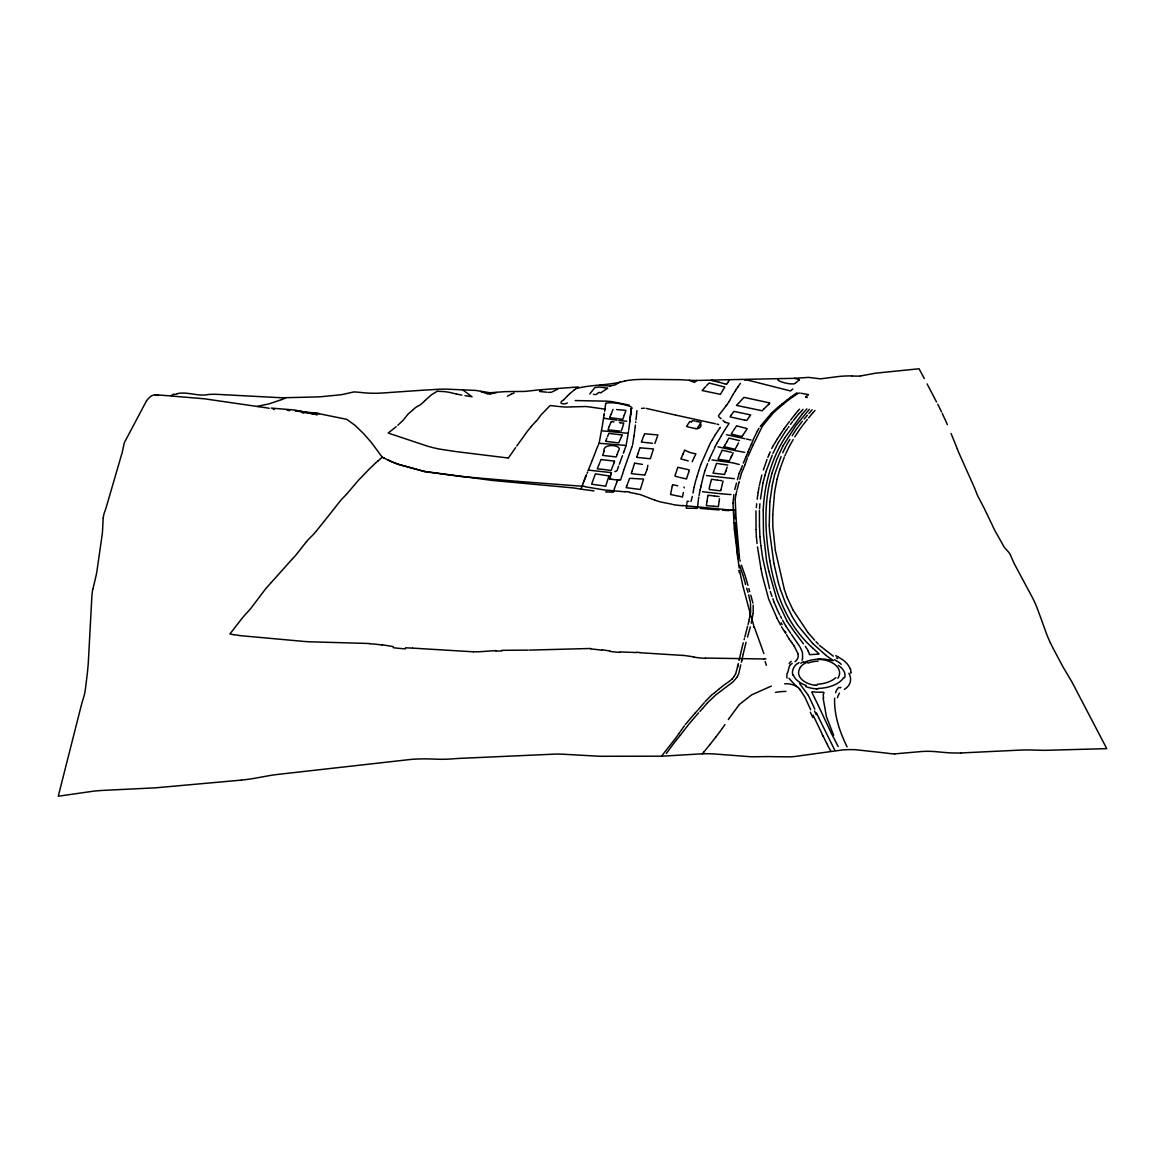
<?xml version="1.0" encoding="UTF-8"?>
<svg xmlns="http://www.w3.org/2000/svg" width="1165" height="1165" viewBox="0 0 1165 1165"><rect width="100%" height="100%" fill="white"/><g stroke="black" fill="none" stroke-linecap="round" stroke-linejoin="round"><path stroke-width="1.5" d="M753.173 605.203L753.173 613.271M735.13 518.716L735.304 509.891L731.139 509.921M735.188 499.581L736.062 518.309M755.969 510.882L756.041 529.347M772.759 514.712L772.817 526.478L775.337 550.448M772.759 514.522L774.623 491.863M759.536 508.77L759.9 503.819M763.235 509.95C764.4 484.582 771.274 459.214 784.948 437.676M759.434 510.532L759.478 525.837M769.847 502.057L769.235 525.299M733.018 503.032L733.863 494.586M763.206 510.299L763.483 533.788L766.599 561.064M733.003 503.12L733.979 522.808M103.234 518.192L103.088 519.896A48.144 12.8 84.5 0 0 102.957 522.561L102.52 531.109A58.148 16.354 84.1 0 1 102.316 533.599L96.928 571.17A113.471 33.173 83.9 0 1 96.083 575.641L92.923 589.024M756.697 503.775L756.318 507.591M636.338 416.517L636.935 410.706M630.396 416.342L630.673 413.779M636.265 417.216L635.988 419.851M769.876 501.707L772.249 485.383M630.367 416.706L630.207 418.148M630.716 414.318L630.949 412.206A48.959 3.786 88.3 0 1 631.081 411.26M635.77 421.745L635.668 422.589M630.746 413.065L630.032 419.706M834.621 698.155C833.994 715.135 839.688 731.809 847.086 746.881M757.221 499.232L757.6 495.882M630.352 417.609L629.901 420.74L630.149 419.356M635.391 425.109L635.173 426.929M707.708 496.567L707.869 495.198L714.32 496.013M718.441 506.309L719.038 502.057M635.085 427.642L634.459 432.739M707.679 496.771L707.097 500.877M719.489 498.722L719.14 501.314M686.243 508.188L686.724 504.576M604.868 409.774L605.421 405.435A35.795 3.262 88.2 0 1 605.8 403.192C612.513 401.692 623.916 404.124 630.92 406.745M630.032 420.23L629.799 421.963M686.884 503.397L687.204 501.227M629.857 421.584L629.959 420.813M802.598 658.269L802.452 652.24L800.006 646.881M631.678 407.473L631.139 410.109M634.343 433.569L634.022 435.856M735.246 499.144L735.872 494.746M628.678 430.205L629.712 422.589M631.634 407.721L631.503 408.653M628.488 431.516L627.542 437.21M602.436 425.123L603.557 417.856M760.468 499.013L762.988 482.922M602.334 425.822L601.125 432.521A94.802 9.597 88.7 0 0 600.878 433.744L599.116 443.253L624.775 445.336M631.43 408.318L631.328 408.988M604.751 410.648L604.65 411.303M631.037 410.808L631.488 408.755M698.796 497.237L698.505 499.086M757.629 495.707L758.124 492.475M633.978 436.132L632.668 444.506M631.168 410.677L630.964 411.26A48.508 3.67 88.2 0 0 630.862 412.046M698.388 499.8L697.369 508.319L686.986 508.188M626.042 445.7L627.454 437.691M758.167 492.256L759.07 486.897M774.638 491.761L777.099 479.15M603.921 415.701L604.082 414.74M706.995 501.431L706.354 505.668L713.417 506.207M604.053 414.9L604.315 413.313M603.587 417.74L603.761 416.648M670.559 494.499L672.132 486.722M699.058 495.591L700.15 489.882M692.33 496.392L690.991 501.503M684.277 487.844L683.986 486.999M694.151 486.985L695.665 480.897M694.034 487.523L692.971 493.043M751.221 623.26L753.085 613.722M748.833 621.353L749.226 619.387M749.415 618.397L749.255 619.27M682.486 496.873L683.374 492.46M723.014 481.13L722.431 483.65M743.154 654.235L746.066 642.294M701.126 485.514L703.412 475.946M743.022 654.861L742.586 656.856A90.375 12.247 -87.2 0 1 742.076 659.07L741.785 660.453M700.18 489.722L700.762 487.218M701.082 485.732L700.762 487.203M759.362 485.514L761.837 475.058M672.584 484.742L677.71 485.776M739.061 660.424L740.561 653.987M672.496 485.15L672.22 486.329M721.033 489.62L722.285 484.276M769.672 482.368C764.109 507.357 765.245 534.677 769.817 560.7M720.975 489.839L720.8 490.654M769.73 482.121L771.973 473.252M772.293 485.121L774.652 474.519L781.06 456.549M741.756 660.599L741.362 662.273M738.392 663.482L738.217 664.268M740.707 653.317L742.221 646.866A98.413 13.121 -86.4 0 1 742.571 645.497L743.27 642.847M738.1 664.793L735.654 673.778M737.591 667.035L737.809 666.074M709.645 486.446L710.723 482.135M709.558 486.868L709.165 488.514M749.852 616.431L750.362 614.217L753.609 624.95M749.75 616.882L749.576 617.654M740.751 664.909L739.746 669.191A57.915 7.281 -86.8 0 0 739.047 672.336L738.566 674.011M737.154 489.62L738.843 483.009M750.362 626.93L747.537 637.007M736.833 490.887L735.916 494.353M787.482 673.181L789.681 665.346M802.496 658.647L802.03 660.278M744.799 637.08L747.595 626.246M739.848 479.179L741.406 473.281M748.046 624.513L748.789 621.6M734.78 489.489L736.513 483.038M777.142 478.961L779.735 469.612M765.813 472.32L765.434 473.762M765.944 471.796L772.22 455.166M744.391 638.624L744.115 639.687M739.222 481.582L739.018 482.339M765.318 474.155L765.114 474.941M765.07 475.145L763.017 482.805M737.401 479.776L739.149 473.412M823.48 694.151L824.005 692.593M703.5 475.669L704.84 470.937M710.868 481.611L711.466 479.266L713.562 479.587M772.06 472.932L776.764 459.316L783.069 445.714M697.165 475.975L698.592 471.257M697.005 476.543L695.942 480.009M610.766 475.378L611.479 472.961M641.944 484.334L643.561 479.063L631.386 478.407M647.07 469.612L644.74 475M647.172 469.291L647.856 465.301M610.504 476.252L610.009 479.077M641.653 485.324L640.269 489.489L626.144 487.654L626.828 485.878M633.294 467.325L634.517 463.364M704.942 470.631L707.606 463.539M763.352 470.005L767.021 459.491M622.591 473.907L620.523 480.038L619.401 480.024M622.649 473.689L623.683 470.31M633.076 468.082L632.246 470.675M677.768 467.281L689.097 469.859M698.665 471.024L700.66 464.908M677.579 467.922L676.632 470.849M687.437 476.077L688.617 472.393M689.199 470.573L688.704 472.116M687.35 476.383L686.505 478.961L679.705 477.417M614.319 488.965L613.387 492.213L607.111 491.921M610.489 475.364L611.246 472.961M623.828 469.888L629.304 454.496M610.285 476.034L609.543 479.004M614.45 488.543L616.809 482.164M637.867 453.869L639.687 448.438M675.438 474.432L676.501 471.243M637.794 454.059L636.774 457.161M675.263 474.956L675.045 475.64M727.848 465.053L718.878 463.772M618.309 451.073C624.018 444.608 601.912 442.86 604.154 451.132M624.178 415.366L625.969 410.386L616.518 409.556M618.105 451.685L617.217 454.292M632.158 470.98L631.299 473.587L636.177 474.199M624.061 415.745L622.751 419.4L609.688 417.58M779.749 469.568L784.336 457.102M604.082 451.336L602.625 455.384L616.241 456.957L617.159 454.466M727.164 467.107L724.586 474.461L713.053 473.136L714.218 469.874M632.333 445.714L631.925 446.923M629.406 454.204L631.765 447.404M623.901 451.671L623.362 453.2M623.959 451.496L626.027 445.729M613.023 409.366L611.203 414.085M605.698 486.096L609.018 475.932M654.89 443.486L657.206 436.948M582.485 485.091L581.102 489.213L591.398 490.538M581.495 487.844L581.015 489.198A102.826 82.322 29.1 0 0 573.049 487.887L492.882 480.49M657.468 436.22L657.919 434.967L644.595 433.744M627.964 482.776L629.479 478.757M582.413 485.295L583.33 482.761M619.751 463.102L621.498 458.326M744.755 465.257L742.95 469.757M744.828 465.039L747.42 457.976M583.257 482.965L586.097 475.611M619.605 463.481L619.329 464.267M622.489 455.661L621.659 457.903M627.615 483.752L626.887 485.718M614.042 462.782L614.639 461.136M613.926 463.102L612.542 466.699M583.942 481.087L585.864 476.165M595.14 474.534L591.631 484.203L605.451 486.14M743.357 463.088L745.76 457.321M725.475 471.883L725.78 471.068M595.606 451.656L596.611 448.976A101.18 19.208 -88.2 0 1 597.339 447.2L598.228 445.219M618.63 466.146L616.94 470.835L614.814 471.65M595.461 452.035L594.296 455.093M617.683 479.907L616.94 481.815M714.553 468.971L716.533 463.422L717.713 463.597M742.44 465.563L740.882 469.393M700.777 464.587L708.626 446.821M600.237 461.413L600.951 459.549L614.173 461.078M682.894 454.321L684.671 450.098M753.304 439.54L751.6 443.661M592.228 460.379L593.946 455.966M629.595 478.466L630.513 478.364M592.082 460.757L588.165 470.543M599.8 462.549L598.737 465.214M709.674 458.5L708.568 461.253M709.762 458.267L712.223 453.069M609.237 426.375L611.246 421.555M622.489 427.701L623.756 423.157M644.347 434.385L643.925 435.39M587.611 471.956L587.102 473.208M609.091 426.725L608.072 429.87L619.401 431.05M607.46 436.759L608.858 433.38L622.095 434.967M622.328 428.123L621.032 431.166M612.441 466.976L611.086 470.5L603.907 469.48M749.328 448.831L750.784 445.438M739.207 473.238L740.765 469.626M749.255 448.991L746.867 454.7M621.367 436.904L622.037 435.259M621.222 437.297L618.702 442.918L605.567 441.302M772.963 453.345L778.162 442.846M606.863 438.229L605.946 440.428M741.45 473.121L742.629 470.442M598.592 465.578L597.252 468.854L603.616 469.451M768.813 455.064L767.851 457.364M770.152 451.816L768.9 454.86M586.024 475.786L586.49 474.679M746.634 455.267L745.92 456.957M643.764 435.768L641.391 442.074L652.415 443.268M611.13 414.245L610.489 415.745M747.901 452.238L748.221 451.496M610.344 416.08L609.805 417.332M692.199 461.719L694.224 457.306M714.422 448.307L715.295 446.312M786.098 453.141L788.982 447.185M682.472 455.326L680.841 458.879L688.238 460.918M748.644 455.005L752.197 447.054M785.589 454.292L784.948 455.733M748.469 455.399L748.003 456.476M708.771 446.486L710.257 443.312A60.449 14.14 -84.8 0 1 710.912 442.103L711.975 440.37M599.101 443.297L598.664 444.258M753.449 439.147L757.308 431.196M721.805 451.015L722.184 450.185L731.474 452.326M752.517 446.355L753.071 445.117M721.586 451.51L718.019 459.272L729.319 460.903L731.518 456.301M751.527 443.821L751.032 444.913M713.927 449.457L712.601 452.282M753.158 444.943L762.128 426.638M733.178 452.719L732.101 455.209M695.316 455.064L695.898 453.855L691.966 453.039A28.047 24.392 22.4 0 1 685.224 450.389L685.107 450.331M782.691 452.792L784.642 448.729M694.864 455.996L694.471 456.826M142.567 408.231L146.441 401.066M721.353 435.783L718.572 440.545M739.586 440.661L728.926 438.098L726.975 441.608M142.276 408.813L124.451 442.482A30.814 7.776 83.9 0 0 124.058 443.836L122.471 451.263A80.458 21.13 83 0 1 121.175 455.966L105.884 508.45A127.436 35.576 83 0 1 105.403 509.804L104.442 512.527A24.072 6.48 84.4 0 0 103.19 518.076M737.241 445.307L738.494 442.831M736.921 445.933L735.1 449.282L724.018 446.69M715.325 446.239L716.868 443.297M786.55 445.015L789.87 439.496M784.788 448.438L786.04 446.02M790.059 445.132L789.375 446.443M731.94 455.5L731.256 456.782M737.227 676.719L737.037 677.069M737.605 675.991L738.464 674.389M735.566 673.952L734.241 676.181M721.47 435.564L724.98 429.623M783.128 445.598L796.103 425.298L809.369 409.323M777.739 378.814C776.036 381.625 792.185 385.164 794.909 383.533M720.64 393.959L724.805 387.013L709.063 383.052L706.66 385.542M773.298 445.656L777.142 439.161M720.421 394.353L702.116 390.537L705.786 386.474M718.426 415.759L719.97 413.779M790.394 444.506L793.176 439.584M715.325 434.734L712.165 440.079M758.968 428.239L757.367 431.094M771.725 448.467L773.24 445.758M720.334 427.366L719.781 428.108M729.698 400.41L732.916 394.731M725.314 444.477L726.873 441.797M725.169 444.753L724.164 446.443M715.427 434.574L719.606 428.341M697.908 427.409L697.238 428.545M698.024 427.206L701.17 422.385L696.233 421.351M729.538 400.687L728.824 401.881M716.999 443.064L718.208 441.113M697.456 428.167C698.956 429.856 703.354 423.987 699.714 424.439M783.812 433.919L785.37 431.516M783.39 434.618L780.754 438.826M733.965 676.632L732.188 678.962M728.664 402.158L726.916 404.706M735.231 391.032L732.989 394.6M735.377 390.799L735.931 389.882M792.215 435.739L796.074 429.637M727.95 382.309L726.727 384.232M728.067 382.135L729.625 379.688L794.181 378.334A57.434 51.231 -24.5 0 0 796.845 378.144L808.379 377.402A25.426 22.237 -21.4 0 1 810.549 377.635L820.51 378.843L834.81 376.994A94.234 80.603 -20.6 0 1 851.673 375.931M794.792 436.875L799.714 429.434M785.283 437.152L802.277 413.968M781.249 432.958L784.54 428.167L784.103 428.749M780.929 433.467L779.895 435.069M777.419 438.739L779.72 435.346M778.366 442.452L780.069 439.846M728.576 424.22L729.144 423.346L725.154 422.327M725.446 428.924L728.241 424.73M736.076 389.649L737.838 387.042M736.906 677.316L733.105 681.831L716.533 694.34M686.52 426.448L689.767 421.526L691.224 421.861M508.362 458.034L515.6 447.637M728.329 719.591L729.261 718.222M729.465 717.931L739.251 704.607M740.401 383.372L737.896 386.955M748.527 417.973L750.668 414.944L733.965 411.376M748.265 418.337L746.75 420.449L745.061 420.216M722.242 728.445L724.936 724.557M721.834 729.042L715.98 736.877M678.685 733.863L675.351 738.566A74.444 27.596 -77.3 0 1 673.88 740.459L663.904 753.114M678.729 733.79L682.341 728.722M790.496 424.38L792.477 421.774M733.63 430.264L736.615 425.808L738.537 426.361M742.061 436.293L742.76 435.317M684.35 725.926L682.734 728.169M516.779 445.991L522.765 437.691M788.923 426.594L788.224 427.584M732.945 431.239L731.212 434.079L741.857 436.598M666.351 753.449L673.938 743.154M730.819 415.585L730.12 416.91L744.799 420.157M730.921 415.424L733.688 411.726M785.618 431.166L787.438 428.647M801.491 427.002L800.282 428.662M743.139 434.807L747.202 428.618L738.887 426.463M784.788 427.817L786.797 425.05M798.797 425.968L802.248 421.249M663.424 753.784L661.909 755.823M523.376 436.86L527.279 431.429A83.778 27.538 -84.8 0 1 528.007 430.468L530.643 427.307M798.171 426.841L796.554 428.997M691.442 421.905L692.258 420.813M795.258 414.128L797.617 411.245M802.161 426.099L805.379 421.89M680.287 735.246L685.195 728.882M679.981 735.639L674.331 742.658M787.38 424.278L789.52 421.453M720.392 413.284L726.581 405.158M726.101 405.784L726.683 405.012M688.763 724.31L698.592 712.849M688.34 724.878L687.772 725.62M710.33 744.042L715.761 737.139M792.462 417.653L794.909 414.609M794.69 418.963L795.957 417.332M687.408 726.086L685.588 728.402M710.155 744.26L705.975 749.459M791.865 418.424L790.598 420.055M794.428 419.284L793.35 420.667M767.415 419.968L762.289 426.375M796.234 416.968L798.36 414.332M771.463 413.094L777.477 407.677M800.544 667.297L800.268 667.662A20.504 12.626 1.4 0 0 815.18 685.297M771.157 413.473L767.75 417.58M807.33 419.458L805.729 421.439M801.651 410.954L803.005 409.396M760.308 426.419L761.255 425.269M685.326 724.557L695.112 713.082M761.531 424.919L767.648 417.682M704.228 702.728L698.039 709.893M702.335 753.842L703.82 752.051M767.531 419.808L769.468 417.507M808.597 417.915L812.413 413.342M316.531 530.803L331.122 512.6A89.006 38.605 -82.9 0 1 332.622 510.634L340.034 501.241A60.041 26.111 -83.4 0 1 341.898 499.042L346.296 494.543M316.283 531.094L313.822 533.978A68.662 31.965 -84.7 0 1 312.817 535.07L309.948 537.895A92.865 41.299 -82.2 0 0 307.007 541.07L306.613 541.521M772.759 413.648L769.614 417.347M706.995 703.354L702.713 708.364M703.893 751.964L705.247 750.333M532.39 425.225L535.711 421.57M531.983 425.72L530.905 426.987M306.497 541.652L296.128 554.773A78.754 37.528 -84.4 0 1 294.25 556.914L292.764 558.486M808.874 413.546L812.107 409.789M804.156 419.021L806.413 416.415M806.675 416.094L807.374 415.293M739.426 704.403L751.789 694.791L771.332 686.068M802.336 413.895L806.923 408.9M812.515 413.226L814.99 410.459M702.539 708.568L699.903 711.436M799.554 409.177L797.879 410.968M271.183 582.602L292.342 558.938M346.442 494.382L357.174 481.786A72.623 30.887 -83.6 0 1 361.179 477.49L368.548 469.815A117.592 48.799 -83.2 0 1 369.625 468.65L375.567 463.073M270.746 583.082L267.003 587.233A101.472 46.644 -81 0 0 264.688 590.043L251.829 607.082A101.544 51.056 -83.5 0 1 248.494 611.086L245.029 614.858A111.374 51.93 -80.2 0 0 241.373 619.212L229.898 633.964L233.728 634.721M695.316 712.864L697.223 710.781M563.685 399.813L567.471 395.882M773.414 412.861L778.628 408.114M707.388 702.903L716.198 694.573M563.554 399.959C557.016 403.25 564.37 405.202 567.311 402.901M712.339 379.761L711.567 380.547L718.849 382.164M763.789 409.075L762.201 410.779L736.382 405.376L738.319 403.483M705.116 701.65L711.32 695.374M535.944 421.322L536.963 420.245A65.721 21.989 -86.5 0 0 538.783 417.987L540.327 415.832A57.478 18.655 -85.2 0 1 541.113 414.813L550.157 405.522L558.253 406.439M763.92 408.944L767.517 405.449M798.52 414.172L801.302 411.318M696.655 380.474L694.457 382.397L689.199 380.3M424.905 400.644L421.57 403.891A43.964 17.504 -86.8 0 1 419.837 405.129A51.245 20.417 -86.9 0 1 419.517 405.303L417.39 406.41M424.963 400.585L431.268 394.935A62.604 24.188 -85.4 0 1 432.186 394.28L437.137 391.324M567.632 395.736L569.437 394.003M738.581 403.236L743.94 397.382L763.716 401.605M783.331 404.182L778.773 408.012M783.419 404.109L788.224 400.163M769.177 403.891L769.817 402.974M805.568 397.032L808.408 394.615M769.031 404.037L767.837 405.158M792.783 388.921L790.584 390.959L746.663 379.834M569.831 393.61L573.937 390.173M399.755 423.463L402.333 421.016A71.123 29.256 -87 0 0 404.983 418.031L406.789 415.657A45.566 18.159 -85.4 0 1 407.095 415.279A40.061 15.99 -85.5 0 1 408.769 413.459L413.255 409.599M413.4 409.454L414.667 408.318A55.396 21.887 -85.3 0 1 417.216 406.498M399.114 424.06L397.804 425.24M799.438 379.761L798.87 379.426M799.336 379.848L795.171 383.329M719.46 688.661L723.217 685.675M424.249 471.563L399.1 464.544A81.288 66.143 40 0 1 390.377 461.092L382.251 457.233L378.072 460.874M782.035 403.978L787.147 399.93M396.173 426.71L388.178 433.045L426.885 445.977A131.004 108.462 43 0 0 429.419 446.705M781.933 404.066L779.88 405.828M719.271 688.821L714.786 692.563M377.897 461.034L375.916 462.767M792.215 663.366L790.001 665.113M731.926 679.195L730.484 680.418M730.193 680.666L723.538 685.457M171.43 395.59L172.143 395.022A58.818 13.106 83.9 0 1 173.745 394.367M711.597 695.112L714.451 692.84M779.822 405.871L777.652 407.546M598.81 392.459L596.16 394.454M797.705 663.584L799.015 662.623M601.053 392.62L607.635 388.294M790.671 397.309L789.739 398.022M790.773 397.236L792.972 395.576M789.288 398.357L787.322 399.799M574.054 390.086L575.277 389.183M575.961 388.673C591.296 384.334 609.149 385.717 625.008 380.926M792.069 397.425L788.443 400.017M792.185 397.338L795.04 395.357M793.205 395.401L797.093 392.765M507.387 396.246L511.493 394.018M840.082 687.874L840.926 687.35M795.375 395.139L797.836 393.639M619.998 382.135L614.989 384.945L610.212 385.921M552.443 391.775L557.787 389.023M551.54 392.256L548.365 392.357M818.777 654.104L809.69 654.657M177.153 393.712L176.41 394.047A89.108 19.616 82.7 0 1 174.837 394.367L173.745 394.382M177.313 393.624C187.347 391.338 198.356 396.828 208.724 394.454A67.25 57.828 15 0 1 217.782 394.382L282.017 397.789L317.098 396.93A108.418 98.53 17.8 0 0 326.069 396.202L338.636 394.993A50.911 45.901 13.5 0 0 346.704 393.552L353.432 392.022A14.286 12.728 9.7 0 1 354.786 391.935L360.626 392.43A110.311 101.603 13.6 0 0 382.615 392.998L424.774 390.071A104.282 96.695 8.9 0 0 427.468 389.984L439.118 389.241A93.899 82.613 2.4 0 1 448.074 389.226L475.742 390.421A45.42 40.557 1.3 0 1 478.422 390.887L489.941 392.751L503.353 391.775A60.114 53.474 -1.6 0 1 506.032 391.615L524.745 391.425L538.172 389.984A91.846 80.997 -4.3 0 1 540.851 389.736L574.796 387.217A105.753 92.865 -6.4 0 1 578.364 386.984M600.033 385.251L604.606 385.673M496.785 392.532L490.29 393.93M285.498 398.095L281.435 399.668M511.741 393.916L514.115 393.056M610.023 386.008L604.839 385.688M280.882 399.872L268.722 403.964L257.043 406.381M744.581 380.081L746.139 379.863M798.884 393.115L799.641 392.998M641.595 408.376L644.362 408.216M860.454 375.975L873.095 373.63A69.798 59.604 -23.1 0 1 875.789 373.164L919.069 368.766L924.311 378.581M241.49 780.099L155.557 787.831L102.753 790.409A160.129 117.723 7.7 0 0 93.753 791.137L58.25 796.234L81.113 706.092A87.404 24.654 86.8 0 1 82.686 700.471L83.953 696.291A38.168 11.286 85.8 0 0 85.336 689.534A54.304 16.194 85.7 0 0 85.613 687.452L87.157 674.783A122.296 37.571 85.2 0 0 88.336 662.259L91.729 599.028A31.834 8.869 85.2 0 1 92.821 588.747M158.498 395.518L155.091 394.673L152.062 395.634A100.263 23.548 84.2 0 0 150.256 396.784L148.042 398.911A91.132 21.48 84.1 0 0 146.441 401.066M495.839 650.594L479.296 651.745A96.768 83.181 14.3 0 1 473.412 651.73M572.19 406.862L585.587 406.541A70.541 58.527 32.3 0 1 587.043 406.614L604.955 409.133M571.36 406.905L568.083 407.022A59.59 50.881 38 0 1 563.962 406.964L559.113 406.527M784.627 683.768L785.21 683.753A13.732 7.849 2.9 0 1 795.666 685.952M308.215 413.109L311.521 413.022A54.449 36.479 52.4 0 1 318.933 413.677L346.733 419.342L354.451 424.875A65.575 19.98 71.1 0 1 356.257 426.521L362.883 432.943A58.993 18.13 71.1 0 1 363.975 434.079L369.917 440.821A93.389 28.513 70.8 0 1 372.829 444.433L382.251 457.233M501.751 650.332L527.993 650.128M575.19 400.556L608.232 401.211M960.863 752.969L1021.035 750.056A133.538 98.37 -16.3 0 1 1029.714 749.954L1042.02 750.289A176.643 138.111 -23 0 0 1045.719 750.318L1106.75 748.629L1072.12 682.326A87.011 23.504 81.8 0 0 1070.955 680.287L1062.917 666.817A105.433 30.319 83.4 0 1 1061.81 664.72L1053.859 649.735A132.766 38.052 83.8 0 1 1053.058 648.206L1050.393 642.862M529.289 650.099L590.64 648.483M894.735 753.871L922.607 751.44A75.871 57.536 -14.9 0 1 935.029 751.6L943.577 752.386A140.805 111.476 -19.9 0 0 960.863 752.983M729.144 510.59L722.591 510.241M729.639 379.688L697.733 380.431A95.85 87.87 -20.8 0 1 688.908 380.241L683.622 379.892A107.777 94.161 -11.9 0 0 680.098 379.717L648.206 379.368A114.345 100.015 -10 0 0 643.779 379.339L638.435 379.484A86.006 75.841 -10.3 0 0 624.993 380.868M763.847 658.968L705.451 658.065M473.412 651.818L412.701 648.119M851.659 375.989L856.042 376.12A40.367 35.372 -26.6 0 0 860.454 375.989M730.994 494.586L719.286 493.625M437.239 391.251L443.05 391.527A49.396 39.901 38.8 0 1 449.574 392.387L454.073 393.464M412.483 648.119L405.478 647.798M700.18 508.406L719.154 509.935M639.92 447.797L653.463 448.962L650.361 458.748L636.687 457.379M636.483 652.531L619.969 651.963M155.091 394.673L204.268 398.779L255.863 406.265M817.99 689.01L816.286 688.894M369.378 643.502L310.487 641.813A134.426 112.408 30.1 0 1 300.148 641.085L238.679 635.493M588.34 470.136L611.363 472.626M517.697 481.378L581.947 486.227M517.595 481.363L460.481 476.441M606.441 491.878L605.669 491.834M644.624 474.985L637.197 474.315M640.007 652.72L683.404 655.458M626.639 421.235L618.804 420.492M618.848 479.995L617.479 479.893M702.582 491.747L718.222 493.479M688.733 501.343L687.831 501.285M682.501 505.464L724.761 509.513M601.504 430.759L621.149 432.623M628.153 433.351L622.314 432.768M616.547 479.805L615.775 479.747M483.795 392.037L483.155 391.979M709.354 489.504L719.941 490.785M271.27 408.1L294.308 409.978L317.346 414.682L295.255 410.706L319.385 413.648M734.358 478.684L706.558 475.568M540.749 389.751L541.885 389.853L539.613 391.498L546.953 392.212M482.077 391.95L482.791 391.935M615.135 479.689L612.819 479.456M713.708 506.236L718.397 506.702M303.978 413.007L302.376 412.847M595.402 473.864L608.436 475.83M492.664 480.475L424.147 471.417M623.129 423.084L620.945 422.866M595.475 394.571L593.422 394.367M603.659 418.235L616.897 420.23M719.082 496.567L717.392 496.377M721.732 480.65L720.057 480.461M593.932 490.844L593.174 490.756M609.368 401.313L612.033 401.663M460.291 476.412L426.725 471.883M620.333 422.793L619.401 422.691M456.68 451.671L507.751 457.962M625.066 491.834L604.3 489.941L585.034 486.737M261.877 407.182L258.703 406.774A70.351 46.658 56.3 0 1 256.708 406.41M455.719 451.554L439.802 449.151A126.665 104.748 42.8 0 1 430.322 446.952M612.79 479.441L611.407 479.266M716.883 496.319L714.829 496.072M592.665 490.698L591.907 490.611M262.678 407.284L265.664 407.677A77.909 50.736 52.6 0 1 268.46 408.172A93.127 60.464 52.3 0 1 269.188 408.332M589.781 393.959L594.572 387.945A29.445 11.417 -82.6 0 1 595.097 387.537L599.101 386.969L607.475 388.265M489.781 394.076L487.669 393.799M634.605 463.146L642.468 464.413M719.096 480.344L717.917 480.198M744.653 452.355L735.697 450.695M712.019 459.927L730.28 462.461A47.707 40.44 20 0 1 734.926 463.364L739.222 464.5M717.436 480.14L714.407 479.718M611.13 479.237L610.285 479.121M599.087 392.488L600.878 392.751M487.159 393.741L482.295 392.022M751.046 439.977L750.595 439.904A35.649 30.785 29.2 0 1 749.779 439.773L746.532 439.089M609.994 651.017L601.81 649.735M614.013 421.963L611.64 421.613M693.83 656.885L686.899 655.866A83.079 65.342 -4.4 0 0 683.418 655.385M393.231 646.575L382.149 644.784M612.222 401.692L629.348 405.158M672.234 504.256L660.744 501.999A54.624 47.925 18 0 1 654.803 500.105M800.923 393.217L808.306 394.585M629.712 492.475L635.915 493.567M464.981 395.634L472.058 396.77L462.956 390.027M718.019 446.836L733.397 450.171M682.268 496.858L676.603 495.766M646.124 408.376L675.059 414.958M289.692 410.663L288.556 410.459A47.284 31.28 53 0 0 287.071 410.255M726.494 434.705L744.916 438.71M427.118 472.102L399.1 464.529A81.186 66.915 40.4 0 1 390.362 461.151L387.916 459.957M461.85 395.11L456.287 393.988M670.778 494.528L676.108 495.664M675.773 415.104L699.772 420.361M768.915 402.799L764.721 401.852M700.092 420.434L715.281 423.74M695.01 421.104L693.292 420.754M716.868 424.075L718.703 424.599M798.447 379.339L794.428 378.319M274.299 409.512L273.265 409.279M690.991 427.599L695.185 428.531M690.51 427.482L687.306 426.71M695.301 428.56L696.99 428.938M735.275 450.607L734.227 450.36M455.835 393.887L454.933 393.668M678.481 477.097L675.336 476.281M726.392 384.275L725.009 383.897M719.082 382.222L724.557 383.766M805.932 397.134L807.272 397.556M481.567 391.775L480.635 391.396M654.788 500.149L640.546 494.688A47.78 39.421 19.7 0 0 635.901 493.742M833.281 660.584L826.276 655.589M837.606 658.516L836.412 657.919M383.445 457.816L384.246 458.209M795.593 685.996L797.559 687.234M833.295 656.157L819.476 645.381M826.058 655.414L812.952 643.721M721.062 418.716L718.718 416.706M722.941 420.347L725.009 422.196M818.849 653.696L813.345 648.585M813.097 648.352C787.409 625.809 775.38 593.786 769.861 560.904M796.409 686.433L788.938 678.321M818.267 644.085L815.981 641.653M812.748 643.531L797.676 625.255M814.655 640.211L808 632.595M797.676 687.175A17.155 9.917 2 0 1 799.35 688.719L804.942 697.136L810.665 709.747M799.365 688.879L800.588 690.306M799.51 683.491L808.306 695.301M807.884 632.42L793.19 610.344M803.428 643.823L796.292 634.343M794.472 631.881L787.336 621.629M794.923 632.479L795.71 633.542M805.292 646.313L807.214 649.284M791.894 642.789L794.195 646.109M797.457 624.935L792.433 616.999M790.715 641.158L790.38 640.677A129.009 61.395 -86.9 0 1 788.996 638.871M791.53 634.561L799.379 645.905M790.715 633.367L785.996 626.304M789.055 638.711L786.506 634.692M794.224 646.153L797.981 653.696M785.705 633.41L781.54 626.828M807.651 649.997L808.161 650.871M785.88 626.115L782.487 620.115M808.408 695.476L814.816 709.194M787.19 621.396L776.997 599.859L768.915 571.564M811.801 692.228L817.976 704.796M838.159 746.532L831.461 733.528M936.529 401.983L927.107 383.926M833.674 747.974L818.951 718.164M780.535 625.052L777.055 618.295M829.567 748.906L827.529 745.119M834.125 748.818L834.679 749.867M829.815 749.372L830.805 751.221M937.738 404.226L941.553 411.9M780.404 616.081L781.599 618.353M792.156 616.474L785.53 603.266L780.433 589.592M777.026 618.207L768.667 599.072L762.42 575.816M982.911 505.799L977.77 495.984A43.629 10.631 84.7 0 1 977.173 494.615L974.624 488.179A82.686 19.121 83.9 0 0 974.042 486.766L959.261 453.738A46.833 11.009 85.1 0 1 958.708 452.471L957.237 448.758M983.333 506.629L984.163 508.275M792.986 609.979L787.059 597.281M831.315 733.222L818.252 705.422M822.17 734.052L813.097 715.164M984.571 509.12L991.925 524.366A85.598 20.475 83.5 0 1 992.565 525.735L993.847 528.517A58.468 14.766 84.5 0 0 994.488 529.842L1004.303 547.302L1007.74 551.191A35.474 8.941 83.5 0 1 1010.463 555.006M826.626 743.343L822.927 735.596M833.674 735.333L826.451 716.737L823.131 698.17M1010.463 555.152L1013.87 562.87A56.197 14.723 84.1 0 0 1014.569 564.297L1032.554 597.834A89.093 22.805 82.7 0 1 1037.243 608.363L1040.884 618.193A124.276 31.353 82.5 0 1 1041.627 620.246L1046.782 634.532A100.103 28.28 83.6 0 0 1050.393 642.832M777.506 610.256L779.691 614.756M818.675 717.582L816.447 712.878M945.048 419.502L942.252 413.415M945.412 420.259L947.349 424.643M777.434 610.067L774.186 602.407M954.878 442.831L951.091 433.511M955.242 443.719L957.062 448.292M739.629 565.52L743.212 575.86M741.435 565.156L745.221 575.903M763.876 653.536L754.119 626.508M772.016 596.378L770.313 591.485M774.128 602.232L772.832 598.65M784.394 589.49L786.899 596.902M780.302 589.242L778.351 582.544M750.799 595.126L752.925 603.121M745.585 584.495L743.416 576.515M745.469 576.704L747.945 585.325M746.721 588.194L747.945 592.257M748.877 588.616L749.707 591.66M784.322 589.286L775.38 550.652M778.235 582.121L773.91 563.423M748.658 594.82L750.406 602.334M769.628 588.835L762.696 558.253M749.779 611.887L743.037 586.607M739.527 558.385L736.804 527.396A111.549 2.286 87.2 0 1 736.688 526.056L736.397 522.371A79.89 1.544 87.1 0 0 736.091 518.614M739.877 559.71L740.212 561.064M742.819 585.733L739.557 570.355M768.871 571.345L766.628 561.181M739.163 568.025L734.387 530.09M760.978 568.637L762.332 575.408M760.949 568.462L757.483 546.895M773.837 563.088L769.614 531.881M850.683 672.322L850.8 673.181M762.653 557.948L760.934 545.846M760.876 545.511L760.789 544.739M737.794 558.603L735.144 522.59M809.34 654.366L809.165 653.361A24.348 14.359 -2.4 0 0 807.971 650.915M760.672 543.574L759.944 536.876M757.075 543.545L756.376 536.803M769.584 531.429L769.264 525.663M734.343 529.682L733.994 523.056M759.944 536.716L759.478 526.041M756.056 529.653L756.362 536.555M750.668 612.907L750.508 603.368M682.879 454.117A26.285 4.878 -84.7 0 1 682.515 455.049M823.626 698.112A34.834 19.82 11.1 0 1 823.335 694.122M838.64 657.147A32.11 11.271 16 0 1 835.786 655.677M838.96 657.511A31.586 19.412 3.6 0 1 850.086 668.608M850.392 668.812A31.615 19.135 -2.3 0 1 850.887 672.307M848.921 673.268A31.455 17.854 13.2 0 1 844.348 689.403M835.625 692.724A17.417 11.534 5.2 0 1 839.018 687.292M837.402 697.733A56.08 29.358 -22.5 0 1 839.455 693.073M803.821 662.492A25.79 14.475 -4.3 0 1 832.567 660.715M827.543 744.945A82.409 22.703 80.9 0 1 826.64 743.168M822.228 734.736A99.127 18.218 75.8 0 1 822.985 736.295M812.893 717.567A116.937 31.834 84.1 0 1 810.359 712.252M787.016 678.059A31.135 19.849 4.9 0 1 787.118 673.457M789.171 663.438A29.314 12.072 -14.2 0 1 791.195 661.312M797.879 653.711A16.601 10.004 0.6 0 1 795.011 661.735M791.705 642.643A130.757 62.648 -86.5 0 1 790.686 641.231M785.079 631.255A88.322 13.063 67.8 0 1 785.894 632.493M782.152 624.615A102.389 39.013 -89.7 0 1 781.191 622.78M816.243 714.669A126.024 34.95 84.2 0 1 814.568 711.014M775.511 692.374A40.193 22.499 3.1 0 1 785.938 691.398M792.768 675.045A25.586 15.917 6.8 0 1 797.443 663.438M806.282 685.53A26.824 16.077 0.6 0 1 793.278 675.016M800.734 663.205A25.572 11.679 -11.2 0 1 803.369 661.764M843.591 677.739A25.834 14.3 -4.1 0 1 818.15 688.413M816.286 688.865A26.853 15.8 1.1 0 1 805.729 686.593M834.388 659.74A25.936 14.985 4.5 0 1 841.232 664.298M838.305 665.361A26.009 13.776 7.4 0 1 844.581 677.812M800.253 667.225A20.489 11.941 0.4 0 1 807.054 662.303M807.957 663.089A20.431 12.174 0.2 0 1 818.107 661.167M817.961 659.405A20.475 13.063 2.6 0 1 837.897 678.219M835.873 677.622A20.373 11.213 -7.7 0 1 817.218 684.248M817.014 685.399A20.46 12.873 1.3 0 1 815.209 685.209M823.364 692.126A31.644 17.344 1.1 0 1 812.486 691.733M736.382 532.128A75.856 3.553 85.3 0 1 736.251 527.832M739.353 572.699A114.665 13.703 -88.8 0 1 738.945 570.442M750.275 615.091A130.684 25.79 88.6 0 1 749.648 612.848M754.032 627.513A102.52 19.878 87.2 0 1 753.507 625.969M765.128 661.516A69.055 8.286 77.4 0 1 766.395 665.317M763.861 658.851A93.2 72.07 -10.4 0 1 765.958 658.909M581.947 485.936A127 100.161 22.5 0 1 585.048 486.431M625.066 491.513A92.938 75.142 19.6 0 1 629.726 492.154M682.486 505.712A120.578 110.107 18.4 0 1 673.224 504.649M727.775 509.979A71.953 64.57 10.9 0 1 724.747 509.702M731.139 509.993A50.066 44.314 10.8 0 1 727.775 509.848M705.422 658.341A125.5 109.918 -11.8 0 1 693.757 657.162M636.498 652.327A150.678 113.384 -0.8 0 1 640.036 652.516M619.94 652.342A101.617 89.021 -1.9 0 1 609.921 651.41M590.597 648.963A96.316 74.633 2.3 0 1 601.679 650.23M495.955 651.162A142.072 105.826 6.9 0 1 501.838 650.915M405.522 648.832A128.398 111.563 22.2 0 1 393.173 647.667M369.407 643.75A105.433 78.681 16.9 0 1 382.149 645.031M238.665 635.362A87.783 70.06 31.9 0 1 233.728 634.59M894.72 753.93A60.988 47.983 -16.5 0 1 886.74 753.129L855.489 749.707A89.239 68.211 -12.8 0 0 842.921 749.896L794.253 756.566A70.468 56.459 -13.1 0 1 790.452 756.842L774.157 756.697A170.44 128.31 -9.5 0 0 767.895 756.58L754.046 756.769A92.355 74.72 -12.3 0 1 750.275 756.711L714.116 753.944A104.573 80.647 -8.5 0 0 701.49 753.857L662.069 756.187L603.776 756.274A129.854 107.588 -6.6 0 1 598.708 756.216L561.967 754.163A96.986 75.463 -3.9 0 0 555.603 754.09L463.452 758.211A149.499 114.403 -1.2 0 0 457.044 758.532L449.341 759.07A112.947 93.084 0.7 0 1 437.807 759.231L428.837 758.925A130.072 99.957 0.2 0 0 410.866 759.434L278.581 774.317A150.067 113.34 3.5 0 0 270.892 775.366L254.29 778.351A164.338 133.305 9.8 0 1 241.49 780.084"/></g></svg>
